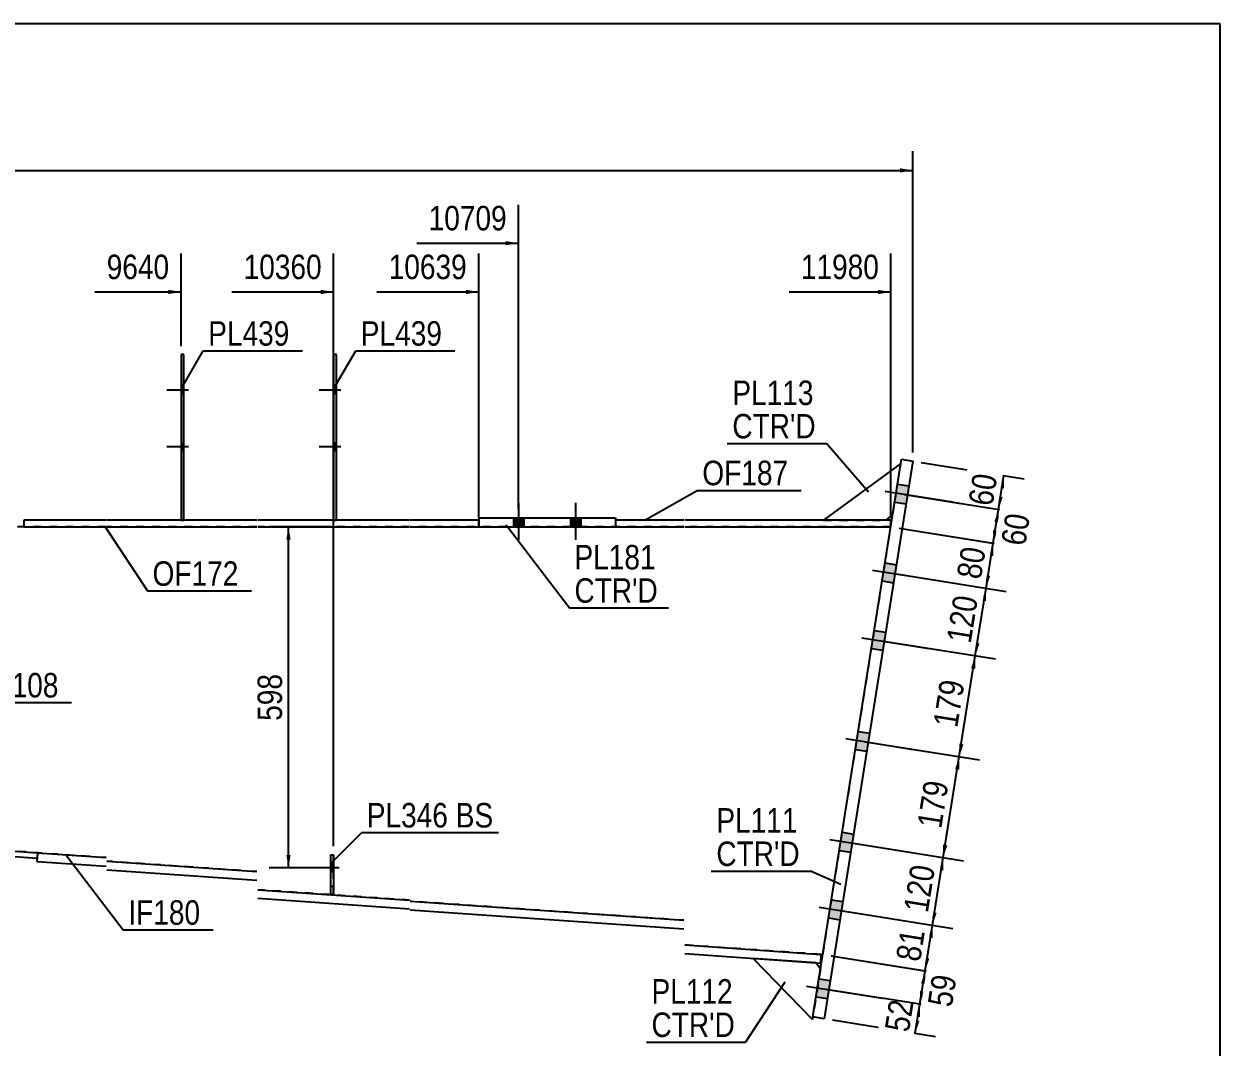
# Model space of a CAD drawing. Header units: millimetres. Extents: x -28 to 374, y -200 to 77.
# Drawn here: x 234.6 to 374.5, y -42.5 to 77.1 of the extents above; entities that cross this region are included whole.
import ezdxf

# ---------------------------------------------------------------- set-up
doc = ezdxf.new("R2010")
doc.units = ezdxf.units.MM
doc.linetypes.add('DXK_LINE_DOT1', pattern=[1.8814, 0.9407, -0.9407])
doc.linetypes.add('DXK_LINE_DOT2', pattern=[3.9198, 1.9599, -1.9599])
doc.styles.add('Arial Narrow', font='ARIALN.TTF', dxfattribs={"height": 0.2})

# ---------------------------------------------------------------- blocks, each defined once
blk = doc.blocks.new('Unknown-623588355-1210')
at = {"color": 5, "linetype": 'Continuous'}
for p, q in [((374.49, 77.12), (-25.51, 77.12)), ((374.49, -199.88), (374.49, 77.12))]:
    blk.add_line(p, q, dxfattribs=at)
blk = doc.blocks.new('Part-623588355-1665 - 1490')
at = {"color": 2, "linetype": 'Continuous'}
for p, q in [((326.89, -38.95), (337.25, 26.23)), ((338.57, 26.02), (328.21, -39.16)), ((337.25, 26.23), (338.57, 26.02)), ((328.21, -39.16), (326.89, -38.95))]:
    blk.add_line(p, q, dxfattribs=at)
blk = doc.blocks.new('Part-623588355-2061 - 1490')
at = {"color": 2, "linetype": 'Continuous'}
for p, q in [((271.18, 38.47), (270.84, 38.47)), ((270.84, 38.47), (270.84, 19.13)), ((271.18, 19.13), (271.18, 38.47))]:
    blk.add_line(p, q, dxfattribs=at)
at = {"color": 7, "linetype": 'DXK_LINE_DOT1'}
blk.add_line((270.84, 19.13), (271.18, 19.13), dxfattribs=at)
blk = doc.blocks.new('Part-623588355-1612 - 1490')
at = {"color": 2, "linetype": 'Continuous'}
for p, q in [((244.24, 19.13), (234.64, 19.13)), ((234.64, 19.13), (234.64, 18.33)), ((234.64, 18.33), (244.24, 18.33)), ((261.88, 19.13), (244.34, 19.13)), ((244.34, 18.33), (261.88, 18.33)), ((279.71, 19.13), (261.98, 19.13)), ((261.98, 18.33), (279.71, 18.33)), ((287.81, 19.13), (279.81, 19.13)), ((279.81, 18.33), (287.81, 18.33))]:
    blk.add_line(p, q, dxfattribs=at)
at = {"color": 7, "linetype": 'DXK_LINE_DOT1'}
blk.add_line((287.81, 18.33), (287.81, 19.13), dxfattribs=at)
blk = doc.blocks.new('Part-623588355-1694 - 1490')
at = {"color": 2, "linetype": 'Continuous'}
for p, q in [((326.84, -39.25), (319.91, -32.11)), ((327.22, -32.62), (319.91, -32.11)), ((327.78, -33.32), (327.22, -32.62)), ((326.89, -38.95), (326.84, -39.25))]:
    blk.add_line(p, q, dxfattribs=at)
at = {"color": 7, "linetype": 'DXK_LINE_DOT1'}
blk.add_line((327.78, -33.32), (326.89, -38.95), dxfattribs=at)
blk = doc.blocks.new('Part-623588355-1960 - 1490')
at = {"color": 2, "linetype": 'Continuous'}
for p, q in [((141.81, -18.33), (133.81, -18.33)), ((133.81, -18.33), (133.81, -19)), ((141.81, -19), (133.81, -19)), ((169.42, -18.33), (141.91, -18.33)), ((169.42, -19), (141.91, -19)), ((187.25, -18.33), (169.52, -18.33)), ((187.25, -19), (169.52, -19)), ((204.88, -18.33), (187.35, -18.33)), ((204.88, -19), (187.35, -19)), ((218.54, -18.33), (204.98, -18.33)), ((218.52, -19), (204.98, -19)), ((226.54, -19.56), (218.52, -19)), ((218.54, -18.33), (226.54, -18.89)), ((226.64, -19.1), (236.24, -19.77)), ((236.2, -20.44), (226.64, -19.77))]:
    blk.add_line(p, q, dxfattribs=at)
at = {"color": 7, "linetype": 'DXK_LINE_DOT1'}
blk.add_line((236.24, -19.77), (236.2, -20.44), dxfattribs=at)
blk = doc.blocks.new('Part-623588355-1916 - 1490')
at = {"color": 2, "linetype": 'Continuous'}
for p, q in [((311.81, 19.13), (303.81, 19.13)), ((303.81, 18.33), (311.81, 18.33)), ((336, 19.13), (311.91, 19.13)), ((311.91, 18.33), (336, 18.33)), ((336, 18.33), (336, 19.13))]:
    blk.add_line(p, q, dxfattribs=at)
at = {"color": 7, "linetype": 'DXK_LINE_DOT1'}
blk.add_line((303.81, 19.13), (303.81, 18.33), dxfattribs=at)
blk = doc.blocks.new('Part-623588355-1723 - 1490')
at = {"color": 2, "linetype": 'Continuous'}
for p, q in [((337.17, 25.72), (328.13, 19.13)), ((335.46, 19.13), (336.23, 19.79))]:
    blk.add_line(p, q, dxfattribs=at)
at = {"color": 7, "linetype": 'DXK_LINE_DOT1'}
for p, q in [((336.23, 19.79), (337.17, 25.72)), ((328.13, 19.13), (335.46, 19.13))]:
    blk.add_line(p, q, dxfattribs=at)
blk = doc.blocks.new('Part-623588355-1808 - 1490')
at = {"color": 2, "linetype": 'Continuous'}
for p, q in [((287.81, 19.4), (287.81, 18.33)), ((287.81, 19.4), (303.81, 19.4)), ((287.81, 18.33), (303.81, 18.33)), ((303.81, 19.4), (303.81, 18.33))]:
    blk.add_line(p, q, dxfattribs=at)
blk = doc.blocks.new('Part-623588355-1830 - 1490')
at = {"color": 2, "linetype": 'Continuous'}
for p, q in [((218.54, 18.33), (218.54, -18.33)), ((327.83, -31.65), (328.05, -31.67))]:
    blk.add_line(p, q, dxfattribs=at)
at = {"color": 7, "linetype": 'DXK_LINE_DOT1'}
for p, q in [((226.54, 18.33), (218.54, 18.33)), ((244.24, 18.33), (226.64, 18.33)), ((261.88, 18.33), (244.34, 18.33)), ((279.71, 18.33), (261.98, 18.33)), ((311.81, 18.33), (279.81, 18.33)), ((336, 18.33), (311.91, 18.33)), ((328.05, -31.67), (336, 18.33)), ((226.54, -18.89), (218.54, -18.33)), ((244.24, -20.33), (226.64, -19.1)), ((261.88, -21.97), (244.34, -20.75)), ((279.71, -25.31), (261.98, -24.08)), ((311.81, -27.66), (279.81, -25.43)), ((327.83, -31.65), (311.91, -30.54))]:
    blk.add_line(p, q, dxfattribs=at)
blk = doc.blocks.new('Part-623588355-1911 - 1490')
at = {"color": 2, "linetype": 'Continuous'}
for p, q in [((253.34, 38.47), (253.01, 38.47)), ((253.01, 38.47), (253.01, 19.13)), ((253.34, 19.13), (253.34, 38.47))]:
    blk.add_line(p, q, dxfattribs=at)
at = {"color": 7, "linetype": 'DXK_LINE_DOT1'}
blk.add_line((253.01, 19.13), (253.34, 19.13), dxfattribs=at)
blk = doc.blocks.new('Part-623588355-1938 - 1490')
at = {"color": 2, "linetype": 'Continuous'}
for p, q in [((236.24, -19.77), (236.17, -20.77)), ((236.17, -20.77), (244.24, -21.33)), ((236.24, -19.77), (244.24, -20.33)), ((244.34, -20.75), (261.88, -21.97)), ((244.34, -21.75), (261.88, -22.97)), ((261.98, -24.08), (279.71, -25.31)), ((261.98, -25.08), (279.71, -26.31)), ((279.81, -25.43), (311.81, -27.66)), ((279.81, -26.44), (311.81, -28.67)), ((311.91, -30.54), (327.83, -31.65)), ((311.91, -31.54), (327.76, -32.65)), ((327.83, -31.65), (327.76, -32.65))]:
    blk.add_line(p, q, dxfattribs=at)
blk = doc.blocks.new('Part-623588355-2066 - 1490')
at = {"color": 7, "linetype": 'DXK_LINE_DOT1'}
for p, q in [((270.51, -24.66), (270.51, -20)), ((270.51, -20), (270.84, -20)), ((270.84, -24.66), (270.84, -20)), ((270.51, -23.66), (270.84, -23.66)), ((270.84, -24.66), (270.51, -24.66))]:
    blk.add_line(p, q, dxfattribs=at)
blk = doc.blocks.new('Part-623588355-2071 - 1490')
at = {"color": 2, "linetype": 'Continuous'}
for p, q in [((270.51, -24.66), (270.51, -20)), ((270.51, -20), (270.84, -20)), ((270.84, -20), (270.84, -24.66)), ((270.84, -24.66), (270.51, -24.66))]:
    blk.add_line(p, q, dxfattribs=at)
blk = doc.blocks.new('Bolt-623588355-2077 - 1490')
at = {"linetype": 'Continuous'}
for points in [[(336.79, 23.34), (336.46, 21.23), (337.78, 21.02), (338.11, 23.13)], [(336.79, 23.34), (336.46, 21.23), (337.78, 21.02), (338.11, 23.13)], [(335.33, 14.12), (334.99, 12.01), (336.31, 11.8), (336.65, 13.91)], [(335.33, 14.12), (334.99, 12.01), (336.31, 11.8), (336.65, 13.91)], [(334.07, 6.22), (333.74, 4.11), (335.05, 3.9), (335.39, 6.01)], [(334.07, 6.22), (333.74, 4.11), (335.05, 3.9), (335.39, 6.01)], [(332.2, -5.58), (331.86, -7.68), (333.18, -7.89), (333.51, -5.79)], [(332.2, -5.58), (331.86, -7.68), (333.18, -7.89), (333.51, -5.79)], [(330.32, -17.37), (329.99, -19.48), (331.3, -19.69), (331.64, -17.58)], [(330.32, -17.37), (329.99, -19.48), (331.3, -19.69), (331.64, -17.58)], [(329.06, -25.27), (328.73, -27.38), (330.05, -27.59), (330.38, -25.48)], [(329.06, -25.27), (328.73, -27.38), (330.05, -27.59), (330.38, -25.48)], [(327.6, -34.49), (327.26, -36.6), (328.58, -36.81), (328.92, -34.7)], [(327.6, -34.49), (327.26, -36.6), (328.58, -36.81), (328.92, -34.7)]]:
    blk.add_hatch(color=3, dxfattribs=at).paths.add_polyline_path(points)
at = {"color": 3, "linetype": 'Continuous'}
for p, q in [((335.33, 22.49), (343.21, 21.24)), ((335.33, 22.49), (343.21, 21.24)), ((336.79, 23.34), (338.11, 23.13)), ((336.79, 23.34), (338.11, 23.13)), ((336.46, 21.23), (337.78, 21.02)), ((336.46, 21.23), (337.78, 21.02)), ((335.33, 14.12), (336.65, 13.91)), ((335.33, 14.12), (336.65, 13.91)), ((333.86, 13.27), (341.75, 12.02)), ((333.86, 13.27), (341.75, 12.02)), ((334.99, 12.01), (336.31, 11.8)), ((334.99, 12.01), (336.31, 11.8)), ((334.07, 6.22), (335.39, 6.01)), ((334.07, 6.22), (335.39, 6.01)), ((332.6, 5.37), (340.49, 4.12)), ((332.6, 5.37), (340.49, 4.12)), ((333.74, 4.11), (335.05, 3.9)), ((333.74, 4.11), (335.05, 3.9)), ((332.2, -5.58), (333.51, -5.79)), ((332.2, -5.58), (333.51, -5.79)), ((330.73, -6.42), (338.61, -7.68)), ((330.73, -6.42), (338.61, -7.68)), ((331.86, -7.68), (333.18, -7.89)), ((331.86, -7.68), (333.18, -7.89)), ((330.32, -17.37), (331.64, -17.58)), ((330.32, -17.37), (331.64, -17.58)), ((328.85, -18.22), (336.74, -19.47)), ((328.85, -18.22), (336.74, -19.47)), ((329.99, -19.48), (331.3, -19.69)), ((329.99, -19.48), (331.3, -19.69)), ((327.6, -26.12), (335.48, -27.37)), ((327.6, -26.12), (335.48, -27.37)), ((329.06, -25.27), (330.38, -25.48)), ((329.06, -25.27), (330.38, -25.48)), ((328.73, -27.38), (330.05, -27.59)), ((328.73, -27.38), (330.05, -27.59)), ((327.6, -34.49), (328.92, -34.7)), ((327.6, -34.49), (328.92, -34.7)), ((326.13, -35.34), (334.02, -36.59)), ((326.13, -35.34), (334.02, -36.59)), ((327.26, -36.6), (328.58, -36.81)), ((327.26, -36.6), (328.58, -36.81))]:
    blk.add_line(p, q, dxfattribs=at)
blk = doc.blocks.new('Bolt-623588355-2148 - 1490')
at = {"linetype": 'Continuous'}
blk.add_hatch(color=3, dxfattribs=at).paths.add_polyline_path([(270.84, -22), (270.84, -21.06), (270.51, -21.06), (270.51, -22)])
at = {"color": 3, "linetype": 'Continuous'}
for p, q in [((271.48, -21.53), (269.28, -21.53)), ((270.84, -21.06), (270.51, -21.06)), ((270.84, -22), (270.51, -22))]:
    blk.add_line(p, q, dxfattribs=at)
blk = doc.blocks.new('Bolt-623588355-2149 - 1490')
at = {"color": 3, "linetype": 'DXK_LINE_DOT2'}
for p, q in [((271.48, -21.53), (269.28, -21.53)), ((270.84, -21.06), (270.51, -21.06)), ((270.84, -22), (270.51, -22))]:
    blk.add_line(p, q, dxfattribs=at)
blk = doc.blocks.new('Bolt-623588355-2150 - 1490')
at = {"linetype": 'Continuous'}
for points in [[(271.18, 33.87), (271.18, 34.8), (270.84, 34.8), (270.84, 33.87)], [(271.18, 33.87), (271.18, 34.8), (270.84, 34.8), (270.84, 33.87)], [(271.18, 27.2), (271.18, 28.13), (270.84, 28.13), (270.84, 27.2)], [(271.18, 27.2), (271.18, 28.13), (270.84, 28.13), (270.84, 27.2)]]:
    blk.add_hatch(color=3, dxfattribs=at).paths.add_polyline_path(points)
at = {"color": 3, "linetype": 'Continuous'}
for p, q in [((271.71, 34.33), (269.18, 34.33)), ((271.71, 34.33), (269.18, 34.33)), ((271.18, 34.8), (270.84, 34.8)), ((271.18, 34.8), (270.84, 34.8)), ((271.18, 33.87), (270.84, 33.87)), ((271.18, 33.87), (270.84, 33.87)), ((271.18, 28.13), (270.84, 28.13)), ((271.18, 28.13), (270.84, 28.13)), ((271.71, 27.67), (269.18, 27.67)), ((271.71, 27.67), (269.18, 27.67)), ((271.18, 27.2), (270.84, 27.2)), ((271.18, 27.2), (270.84, 27.2))]:
    blk.add_line(p, q, dxfattribs=at)
blk = doc.blocks.new('Bolt-623588355-2160 - 1490')
at = {"linetype": 'Continuous'}
for points in [[(291.88, 18.33), (293.08, 18.33), (293.08, 19.4), (291.88, 19.4)], [(291.88, 18.33), (293.08, 18.33), (293.08, 19.4), (291.88, 19.4)], [(298.54, 18.33), (299.74, 18.33), (299.74, 19.4), (298.54, 19.4)], [(298.54, 18.33), (299.74, 18.33), (299.74, 19.4), (298.54, 19.4)]]:
    blk.add_hatch(color=3, dxfattribs=at).paths.add_polyline_path(points)
at = {"color": 3, "linetype": 'Continuous'}
for p, q in [((292.48, 21.13), (292.48, 16.8)), ((292.48, 21.13), (292.48, 16.8)), ((299.14, 21.13), (299.14, 16.8)), ((299.14, 21.13), (299.14, 16.8)), ((291.88, 19.4), (291.88, 18.33)), ((291.88, 19.4), (291.88, 18.33)), ((293.08, 19.4), (293.08, 18.33)), ((293.08, 19.4), (293.08, 18.33)), ((298.54, 19.4), (298.54, 18.33)), ((298.54, 19.4), (298.54, 18.33)), ((299.74, 19.4), (299.74, 18.33)), ((299.74, 19.4), (299.74, 18.33))]:
    blk.add_line(p, q, dxfattribs=at)
blk = doc.blocks.new('Bolt-623588355-2161 - 1490')
at = {"linetype": 'Continuous'}
for points in [[(253.34, 33.87), (253.34, 34.8), (253.01, 34.8), (253.01, 33.87)], [(253.34, 33.87), (253.34, 34.8), (253.01, 34.8), (253.01, 33.87)], [(253.34, 27.2), (253.34, 28.13), (253.01, 28.13), (253.01, 27.2)], [(253.34, 27.2), (253.34, 28.13), (253.01, 28.13), (253.01, 27.2)]]:
    blk.add_hatch(color=3, dxfattribs=at).paths.add_polyline_path(points)
at = {"color": 3, "linetype": 'Continuous'}
for p, q in [((253.88, 34.33), (251.34, 34.33)), ((253.88, 34.33), (251.34, 34.33)), ((253.34, 34.8), (253.01, 34.8)), ((253.34, 34.8), (253.01, 34.8)), ((253.34, 33.87), (253.01, 33.87)), ((253.34, 33.87), (253.01, 33.87)), ((253.34, 28.13), (253.01, 28.13)), ((253.34, 28.13), (253.01, 28.13)), ((253.88, 27.67), (251.34, 27.67)), ((253.88, 27.67), (251.34, 27.67)), ((253.34, 27.2), (253.01, 27.2)), ((253.34, 27.2), (253.01, 27.2))]:
    blk.add_line(p, q, dxfattribs=at)
blk = doc.blocks.new('StraightDimension-623588355-6143 - 1490')
at = {"linetype": 'Continuous'}
for points in [[(338.92, -38.89), (339.4, -37.45), (339.41, -38.97)], [(339.34, -39.41), (338.86, -40.85), (338.85, -39.33)]]:
    blk.add_hatch(color=7, dxfattribs=at).paths.add_polyline_path(points)
at = {"color": 7, "linetype": 'Continuous'}
for p, q in [((328.42, -35.7), (341.77, -37.82)), ((338.86, -40.85), (339.4, -37.45)), ((329.19, -39.31), (341.23, -41.23))]:
    blk.add_line(p, q, dxfattribs=at)
at = {"color": 0}
blk.add_wipeout([(339.36, -36.73), (335.21, -36.07), (334.45, -40.86), (338.6, -41.52)], dxfattribs=at)
at = {"color": 3, "style": 'Arial Narrow'}
blk.add_text('52', height=2.863, rotation=80.9647, dxfattribs=at).set_placement((338.1, -40.84))
blk = doc.blocks.new('StraightDimension-623588355-6136 - 1490')
at = {"linetype": 'Continuous'}
for points in [[(347.48, 14.99), (347.97, 16.43), (347.98, 14.91)], [(347.61, 12.6), (347.13, 11.16), (347.12, 12.68)]]:
    blk.add_hatch(color=7, dxfattribs=at).paths.add_polyline_path(points)
at = {"color": 7, "linetype": 'Continuous'}
for p, q in [((336.99, 18.18), (350.34, 16.05)), ((347.13, 11.16), (347.97, 16.43)), ((336.15, 12.9), (349.5, 10.78))]:
    blk.add_line(p, q, dxfattribs=at)
at = {"color": 0}
blk.add_wipeout([(347.78, 16.22), (343.63, 16.87), (342.87, 12.08), (347.02, 11.42)], dxfattribs=at)
at = {"color": 3, "style": 'Arial Narrow'}
blk.add_text('80', height=2.863, rotation=80.9647, dxfattribs=at).set_placement((346.52, 12.11))
blk = doc.blocks.new('StraightDimension-623588355-6138 - 1490')
at = {"linetype": 'Continuous'}
for points in [[(345.39, 1.82), (345.87, 3.26), (345.88, 1.74)], [(344.48, -7.09), (344, -8.53), (343.99, -7.01)]]:
    blk.add_hatch(color=7, dxfattribs=at).paths.add_polyline_path(points)
at = {"color": 7, "linetype": 'Continuous'}
for p, q in [((334.89, 5.01), (348.24, 2.89)), ((344, -8.53), (345.87, 3.26)), ((333.02, -6.79), (346.37, -8.91))]:
    blk.add_line(p, q, dxfattribs=at)
at = {"color": 0}
blk.add_wipeout([(345.31, 0.69), (341.16, 1.35), (340.11, -5.25), (344.26, -5.91)], dxfattribs=at)
at = {"color": 3, "style": 'Arial Narrow'}
blk.add_text('179', height=2.863, rotation=80.9647, dxfattribs=at).set_placement((343.76, -5.23))
blk = doc.blocks.new('StraightDimension-623588355-2477 - 1490')
at = {"linetype": 'Continuous'}
for points in [[(265.32, 16.83), (265.57, 18.33), (265.82, 16.83)], [(265.82, -20.03), (265.57, -21.53), (265.32, -20.03)]]:
    blk.add_hatch(color=7, dxfattribs=at).paths.add_polyline_path(points)
at = {"color": 7, "linetype": 'Continuous'}
for p, q in [((270.58, 18.33), (263.32, 18.33)), ((265.57, -21.53), (265.57, 18.33)), ((270.56, -21.53), (263.32, -21.53))]:
    blk.add_line(p, q, dxfattribs=at)
at = {"color": 0}
blk.add_wipeout([(265.42, 1.74), (261.22, 1.74), (261.22, -4.94), (265.42, -4.94)], dxfattribs=at)
at = {"color": 3, "style": 'Arial Narrow'}
blk.add_text('598', height=2.863, rotation=90.0002, dxfattribs=at).set_placement((264.82, -4.34))
blk = doc.blocks.new('StraightDimension-623588355-2662 - 1490')
at = {"linetype": 'Continuous'}
blk.add_hatch(color=7, dxfattribs=at).paths.add_polyline_path([(337.07, 60.25), (338.57, 60), (337.07, 59.75)])
at = {"color": 7, "linetype": 'Continuous'}
for p, q in [((338.57, 27.02), (338.57, 62.25)), ((-1.33, 60), (338.57, 60))]:
    blk.add_line(p, q, dxfattribs=at)
blk = doc.blocks.new('StraightDimension-623588355-6134 - 1490')
at = {"linetype": 'Continuous'}
for points in [[(348.74, 22.89), (349.22, 24.33), (349.23, 22.81)], [(349.08, 21.82), (348.6, 20.38), (348.58, 21.9)]]:
    blk.add_hatch(color=7, dxfattribs=at).paths.add_polyline_path(points)
at = {"color": 7, "linetype": 'Continuous'}
for p, q in [((339.56, 25.87), (351.59, 23.95)), ((348.6, 20.38), (349.22, 24.33)), ((337.61, 22.13), (350.97, 20))]:
    blk.add_line(p, q, dxfattribs=at)
at = {"color": 0}
blk.add_wipeout([(349.14, 24.78), (344.99, 25.44), (344.23, 20.64), (348.38, 19.98)], dxfattribs=at)
at = {"color": 3, "style": 'Arial Narrow'}
blk.add_text('60', height=2.863, rotation=80.9647, dxfattribs=at).set_placement((347.88, 20.67))
blk = doc.blocks.new('StraightDimension-623588355-6135 - 1490')
at = {"linetype": 'Continuous'}
for points in [[(348.11, 18.94), (348.6, 20.38), (348.61, 18.86)], [(348.45, 17.87), (347.97, 16.43), (347.96, 17.95)]]:
    blk.add_hatch(color=7, dxfattribs=at).paths.add_polyline_path(points)
at = {"color": 7, "linetype": 'Continuous'}
for p, q in [((337.61, 22.13), (350.82, 20.03)), ((347.97, 16.43), (348.6, 20.38)), ((336.99, 18.18), (350.19, 16.08))]:
    blk.add_line(p, q, dxfattribs=at)
at = {"color": 0}
blk.add_wipeout([(352.96, 20.12), (348.81, 20.78), (348.05, 15.98), (352.2, 15.32)], dxfattribs=at)
at = {"color": 3, "style": 'Arial Narrow'}
blk.add_text('60', height=2.863, rotation=80.9647, dxfattribs=at).set_placement((351.7, 16.01))
blk = doc.blocks.new('StraightDimension-623588355-6137 - 1490')
at = {"linetype": 'Continuous'}
for points in [[(346.65, 9.71), (347.13, 11.16), (347.14, 9.64)], [(346.36, 4.7), (345.87, 3.26), (345.86, 4.78)]]:
    blk.add_hatch(color=7, dxfattribs=at).paths.add_polyline_path(points)
at = {"color": 7, "linetype": 'Continuous'}
for p, q in [((336.15, 12.9), (349.5, 10.78)), ((345.87, 3.26), (347.13, 11.16)), ((334.89, 5.01), (348.24, 2.89))]:
    blk.add_line(p, q, dxfattribs=at)
at = {"color": 0}
blk.add_wipeout([(346.88, 10.53), (342.73, 11.19), (341.68, 4.59), (345.83, 3.93)], dxfattribs=at)
at = {"color": 3, "style": 'Arial Narrow'}
blk.add_text('120', height=2.863, rotation=80.9647, dxfattribs=at).set_placement((345.33, 4.62))
blk = doc.blocks.new('StraightDimension-623588355-6139 - 1490')
at = {"linetype": 'Continuous'}
for points in [[(343.52, -9.98), (344, -8.53), (344.01, -10.05)], [(342.6, -18.89), (342.12, -20.33), (342.11, -18.81)]]:
    blk.add_hatch(color=7, dxfattribs=at).paths.add_polyline_path(points)
at = {"color": 7, "linetype": 'Continuous'}
for p, q in [((333.02, -6.79), (346.37, -8.91)), ((342.12, -20.33), (344, -8.53)), ((331.14, -18.58), (344.49, -20.71))]:
    blk.add_line(p, q, dxfattribs=at)
at = {"color": 0}
blk.add_wipeout([(343.44, -11.11), (339.29, -10.45), (338.24, -17.05), (342.39, -17.71)], dxfattribs=at)
at = {"color": 3, "style": 'Arial Narrow'}
blk.add_text('179', height=2.863, rotation=80.9647, dxfattribs=at).set_placement((341.89, -17.02))
blk = doc.blocks.new('StraightDimension-623588355-6140 - 1490')
at = {"linetype": 'Continuous'}
for points in [[(341.64, -21.77), (342.12, -20.33), (342.13, -21.85)], [(341.35, -26.79), (340.87, -28.23), (340.85, -26.71)]]:
    blk.add_hatch(color=7, dxfattribs=at).paths.add_polyline_path(points)
at = {"color": 7, "linetype": 'Continuous'}
for p, q in [((331.14, -18.58), (344.49, -20.71)), ((340.87, -28.23), (342.12, -20.33)), ((329.88, -26.48), (343.24, -28.6))]:
    blk.add_line(p, q, dxfattribs=at)
at = {"color": 0}
blk.add_wipeout([(341.87, -20.95), (337.72, -20.29), (336.67, -26.9), (340.82, -27.56)], dxfattribs=at)
at = {"color": 3, "style": 'Arial Narrow'}
blk.add_text('120', height=2.863, rotation=80.9647, dxfattribs=at).set_placement((340.32, -26.87))
blk = doc.blocks.new('StraightDimension-623588355-6141 - 1490')
at = {"linetype": 'Continuous'}
for points in [[(340.38, -29.67), (340.87, -28.23), (340.88, -29.75)], [(340.5, -32.13), (340.02, -33.57), (340, -32.05)]]:
    blk.add_hatch(color=7, dxfattribs=at).paths.add_polyline_path(points)
at = {"color": 7, "linetype": 'Continuous'}
for p, q in [((329.88, -26.48), (343.24, -28.6)), ((340.02, -33.57), (340.87, -28.23)), ((329.04, -31.82), (342.39, -33.95))]:
    blk.add_line(p, q, dxfattribs=at)
at = {"color": 0}
blk.add_wipeout([(340.67, -28.48), (336.53, -27.82), (335.76, -32.61), (339.91, -33.27)], dxfattribs=at)
at = {"color": 3, "style": 'Arial Narrow'}
blk.add_text('81', height=2.863, rotation=80.9647, dxfattribs=at).set_placement((339.41, -32.59))
blk = doc.blocks.new('StraightDimension-623588355-6142 - 1490')
at = {"linetype": 'Continuous'}
for points in [[(339.53, -35.01), (340.02, -33.57), (340.03, -35.09)], [(339.88, -36), (339.4, -37.45), (339.39, -35.93)]]:
    blk.add_hatch(color=7, dxfattribs=at).paths.add_polyline_path(points)
at = {"color": 7, "linetype": 'Continuous'}
for p, q in [((329.04, -31.82), (342.24, -33.92)), ((339.4, -37.45), (340.02, -33.57)), ((328.42, -35.7), (341.62, -37.8))]:
    blk.add_line(p, q, dxfattribs=at)
at = {"color": 0}
blk.add_wipeout([(344.39, -33.79), (340.24, -33.13), (339.47, -37.93), (343.62, -38.59)], dxfattribs=at)
at = {"color": 3, "style": 'Arial Narrow'}
blk.add_text('59', height=2.863, rotation=80.9647, dxfattribs=at).set_placement((343.12, -37.9))
blk = doc.blocks.new('StraightDimension-623588355-9580 - 1490')
at = {"linetype": 'Continuous'}
blk.add_hatch(color=7, dxfattribs=at).paths.add_polyline_path([(334.5, 46.04), (336, 45.79), (334.5, 45.54)])
at = {"color": 7, "linetype": 'Continuous'}
for p, q in [((336, 19.33), (336, 50.29)), ((324.11, 45.79), (336, 45.79))]:
    blk.add_line(p, q, dxfattribs=at)
at = {"color": 0}
blk.add_wipeout([(335.22, 46.69), (335.22, 50.89), (324.88, 50.89), (324.88, 46.69)], dxfattribs=at)
at = {"color": 3, "style": 'Arial Narrow'}
blk.add_text('11980', height=2.863, dxfattribs=at).set_placement((325.48, 47.29))
blk = doc.blocks.new('StraightDimension-623588355-9581 - 1490')
at = {"linetype": 'Continuous'}
blk.add_hatch(color=7, dxfattribs=at).paths.add_polyline_path([(290.98, 51.74), (292.48, 51.49), (290.98, 51.24)])
at = {"color": 7, "linetype": 'Continuous'}
for p, q in [((292.48, 20.4), (292.48, 55.99)), ((280.58, 51.49), (292.48, 51.49))]:
    blk.add_line(p, q, dxfattribs=at)
at = {"color": 0}
blk.add_wipeout([(291.7, 52.39), (291.7, 56.59), (281.36, 56.59), (281.36, 52.39)], dxfattribs=at)
at = {"color": 3, "style": 'Arial Narrow'}
blk.add_text('10709', height=2.863, dxfattribs=at).set_placement((281.96, 52.99))
blk = doc.blocks.new('StraightDimension-623588355-9582 - 1490')
at = {"linetype": 'Continuous'}
blk.add_hatch(color=7, dxfattribs=at).paths.add_polyline_path([(286.31, 46.04), (287.81, 45.79), (286.31, 45.54)])
at = {"color": 7, "linetype": 'Continuous'}
for p, q in [((287.81, 19.33), (287.81, 50.29)), ((275.92, 45.79), (287.81, 45.79))]:
    blk.add_line(p, q, dxfattribs=at)
at = {"color": 0}
blk.add_wipeout([(287.03, 46.69), (287.03, 50.89), (276.69, 50.89), (276.69, 46.69)], dxfattribs=at)
at = {"color": 3, "style": 'Arial Narrow'}
blk.add_text('10639', height=2.863, dxfattribs=at).set_placement((277.29, 47.29))
blk = doc.blocks.new('StraightDimension-623588355-9583 - 1490')
at = {"linetype": 'Continuous'}
blk.add_hatch(color=7, dxfattribs=at).paths.add_polyline_path([(269.34, 46.04), (270.84, 45.79), (269.34, 45.54)])
at = {"color": 7, "linetype": 'Continuous'}
for p, q in [((270.84, -19), (270.84, 50.29)), ((258.95, 45.79), (270.84, 45.79))]:
    blk.add_line(p, q, dxfattribs=at)
at = {"color": 0}
blk.add_wipeout([(270.07, 46.69), (270.07, 50.89), (259.73, 50.89), (259.73, 46.69)], dxfattribs=at)
at = {"color": 3, "style": 'Arial Narrow'}
blk.add_text('10360', height=2.863, dxfattribs=at).set_placement((260.33, 47.29))
blk = doc.blocks.new('StraightDimension-623588355-9584 - 1490')
at = {"linetype": 'Continuous'}
blk.add_hatch(color=7, dxfattribs=at).paths.add_polyline_path([(251.51, 46.04), (253.01, 45.79), (251.51, 45.54)])
at = {"color": 7, "linetype": 'Continuous'}
for p, q in [((253.01, 39.47), (253.01, 50.29)), ((242.95, 45.79), (253.01, 45.79))]:
    blk.add_line(p, q, dxfattribs=at)
at = {"color": 0}
blk.add_wipeout([(252.23, 46.69), (252.23, 50.89), (243.72, 50.89), (243.72, 46.69)], dxfattribs=at)
at = {"color": 3, "style": 'Arial Narrow'}
blk.add_text('9640', height=2.863, dxfattribs=at).set_placement((244.32, 47.29))
blk = doc.blocks.new('Mark-623588355-1608 - 1490')
at = {"color": 0}
blk.add_wipeout([(259.73, 11.44), (259.73, 14.44), (249.68, 14.44), (249.68, 11.44)], dxfattribs=at)
blk.add_wipeout([(259.73, 11.44), (259.73, 14.44), (249.68, 14.44), (249.68, 11.44)], dxfattribs=at)
at = {"color": 7, "linetype": 'Continuous'}
for p, q in [((244.15, 18.33), (249.08, 10.84)), ((249.08, 10.84), (261.23, 10.84))]:
    blk.add_line(p, q, dxfattribs=at)
at = {"color": 3, "style": 'Arial Narrow'}
blk.add_text('OF172', height=2.863, dxfattribs=at).set_placement((249.68, 11.44))
blk = doc.blocks.new('Mark-623588355-1661 - 1490')
at = {"color": 7, "linetype": 'Continuous'}
blk.add_line((330.14, -23.49), (326.6, -21.91), dxfattribs=at)
at = {"color": 0}
for points in [[(325.1, -17.41), (325.1, -14.41), (315.6, -14.41), (315.6, -17.41)], [(325.35, -21.31), (325.35, -18.31), (315.6, -18.31), (315.6, -21.31)]]:
    blk.add_wipeout(points, dxfattribs=at)
for points in [[(325.1, -17.41), (325.1, -14.41), (315.6, -14.41), (315.6, -17.41)], [(325.35, -21.31), (325.35, -18.31), (315.6, -18.31), (315.6, -21.31)]]:
    blk.add_wipeout(points, dxfattribs=at)
at = {"color": 7, "linetype": 'Continuous'}
blk.add_line((315, -21.91), (326.6, -21.91), dxfattribs=at)
at = {"color": 3, "style": 'Arial Narrow'}
blk.add_text('PL111', height=2.863, dxfattribs=at).set_placement((315.6, -17.41))
at = {"color": 1, "style": 'Arial Narrow'}
blk.add_text("CTR'D", height=2.863, dxfattribs=at).set_placement((315.6, -21.31))
blk = doc.blocks.new('Mark-623588355-1690 - 1490')
at = {"color": 7, "linetype": 'Continuous'}
blk.add_line((323.59, -34.9), (319.02, -41.9), dxfattribs=at)
at = {"color": 0}
for points in [[(317.52, -37.4), (317.52, -34.4), (308.02, -34.4), (308.02, -37.4)], [(317.78, -41.3), (317.78, -38.3), (308.02, -38.3), (308.02, -41.3)]]:
    blk.add_wipeout(points, dxfattribs=at)
for points in [[(317.52, -37.4), (317.52, -34.4), (308.02, -34.4), (308.02, -37.4)], [(317.78, -41.3), (317.78, -38.3), (308.02, -38.3), (308.02, -41.3)]]:
    blk.add_wipeout(points, dxfattribs=at)
at = {"color": 7, "linetype": 'Continuous'}
blk.add_line((307.42, -41.9), (319.02, -41.9), dxfattribs=at)
at = {"color": 3, "style": 'Arial Narrow'}
blk.add_text('PL112', height=2.863, dxfattribs=at).set_placement((308.02, -37.4))
at = {"color": 1, "style": 'Arial Narrow'}
blk.add_text("CTR'D", height=2.863, dxfattribs=at).set_placement((308.02, -41.3))
blk = doc.blocks.new('Mark-623588355-1719 - 1490')
at = {"color": 7, "linetype": 'Continuous'}
blk.add_line((333.37, 22.4), (328.47, 28.07), dxfattribs=at)
at = {"color": 0}
for points in [[(326.97, 32.57), (326.97, 35.57), (317.47, 35.57), (317.47, 32.57)], [(327.22, 28.67), (327.22, 31.67), (317.47, 31.67), (317.47, 28.67)]]:
    blk.add_wipeout(points, dxfattribs=at)
for points in [[(326.97, 32.57), (326.97, 35.57), (317.47, 35.57), (317.47, 32.57)], [(327.22, 28.67), (327.22, 31.67), (317.47, 31.67), (317.47, 28.67)]]:
    blk.add_wipeout(points, dxfattribs=at)
at = {"color": 7, "linetype": 'Continuous'}
blk.add_line((316.87, 28.07), (328.47, 28.07), dxfattribs=at)
at = {"color": 3, "style": 'Arial Narrow'}
blk.add_text('PL113', height=2.863, dxfattribs=at).set_placement((317.47, 32.57))
at = {"color": 1, "style": 'Arial Narrow'}
blk.add_text("CTR'D", height=2.863, dxfattribs=at).set_placement((317.47, 28.67))
blk = doc.blocks.new('Mark-623588355-1804 - 1490')
at = {"color": 0}
for points in [[(308.51, 13.36), (308.51, 16.36), (299.01, 16.36), (299.01, 13.36)], [(308.76, 9.46), (308.76, 12.46), (299.01, 12.46), (299.01, 9.46)]]:
    blk.add_wipeout(points, dxfattribs=at)
for points in [[(308.51, 13.36), (308.51, 16.36), (299.01, 16.36), (299.01, 13.36)], [(308.76, 9.46), (308.76, 12.46), (299.01, 12.46), (299.01, 9.46)]]:
    blk.add_wipeout(points, dxfattribs=at)
at = {"color": 7, "linetype": 'Continuous'}
for p, q in [((291.04, 18.55), (298.41, 8.86)), ((298.41, 8.86), (310.01, 8.86))]:
    blk.add_line(p, q, dxfattribs=at)
at = {"color": 3, "style": 'Arial Narrow'}
blk.add_text('PL181', height=2.863, dxfattribs=at).set_placement((299.01, 13.36))
at = {"color": 1, "style": 'Arial Narrow'}
blk.add_text("CTR'D", height=2.863, dxfattribs=at).set_placement((299.01, 9.46))
blk = doc.blocks.new('Mark-623588355-1826 - 1490')
at = {"color": 0}
blk.add_wipeout([(238.7, -1.61), (238.7, 1.39), (230.11, 1.39), (230.11, -1.61)], dxfattribs=at)
blk.add_wipeout([(238.7, -1.61), (238.7, 1.39), (230.11, 1.39), (230.11, -1.61)], dxfattribs=at)
at = {"color": 7, "linetype": 'Continuous'}
for p, q in [((223.31, 5.52), (229.51, -2.21)), ((229.51, -2.21), (240.2, -2.21))]:
    blk.add_line(p, q, dxfattribs=at)
at = {"color": 3, "style": 'Arial Narrow'}
blk.add_text('W108', height=2.863, dxfattribs=at).set_placement((230.11, -1.61))
blk = doc.blocks.new('Mark-623588355-1907 - 1490')
at = {"color": 0}
blk.add_wipeout([(265.7, 39.51), (265.7, 42.51), (256.19, 42.51), (256.19, 39.51)], dxfattribs=at)
blk.add_wipeout([(265.7, 39.51), (265.7, 42.51), (256.19, 42.51), (256.19, 39.51)], dxfattribs=at)
at = {"color": 7, "linetype": 'Continuous'}
for p, q in [((253.09, 34.58), (255.59, 38.91)), ((255.59, 38.91), (267.2, 38.91))]:
    blk.add_line(p, q, dxfattribs=at)
at = {"color": 3, "style": 'Arial Narrow'}
blk.add_text('PL439', height=2.863, dxfattribs=at).set_placement((256.19, 39.51))
blk = doc.blocks.new('Mark-623588355-1912 - 1490')
at = {"color": 0}
blk.add_wipeout([(324.01, 23.2), (324.01, 26.2), (313.96, 26.2), (313.96, 23.2)], dxfattribs=at)
blk.add_wipeout([(324.01, 23.2), (324.01, 26.2), (313.96, 26.2), (313.96, 23.2)], dxfattribs=at)
at = {"color": 7, "linetype": 'Continuous'}
for p, q in [((307.16, 19.07), (313.36, 22.6)), ((313.36, 22.6), (325.51, 22.6))]:
    blk.add_line(p, q, dxfattribs=at)
at = {"color": 3, "style": 'Arial Narrow'}
blk.add_text('OF187', height=2.863, dxfattribs=at).set_placement((313.96, 23.2))
blk = doc.blocks.new('Mark-623588355-1934 - 1490')
at = {"color": 0}
blk.add_wipeout([(255.25, -28.18), (255.25, -25.18), (246.85, -25.18), (246.85, -28.18)], dxfattribs=at)
blk.add_wipeout([(255.25, -28.18), (255.25, -25.18), (246.85, -25.18), (246.85, -28.18)], dxfattribs=at)
at = {"color": 7, "linetype": 'Continuous'}
for p, q in [((239.57, -20.06), (246.25, -28.78)), ((246.25, -28.78), (256.75, -28.78))]:
    blk.add_line(p, q, dxfattribs=at)
at = {"color": 3, "style": 'Arial Narrow'}
blk.add_text('IF180', height=2.863, dxfattribs=at).set_placement((246.85, -28.18))
blk = doc.blocks.new('Mark-623588355-2057 - 1490')
at = {"color": 0}
blk.add_wipeout([(283.53, 39.51), (283.53, 42.51), (274.03, 42.51), (274.03, 39.51)], dxfattribs=at)
blk.add_wipeout([(283.53, 39.51), (283.53, 42.51), (274.03, 42.51), (274.03, 39.51)], dxfattribs=at)
at = {"color": 7, "linetype": 'Continuous'}
for p, q in [((270.93, 34.58), (273.43, 38.91)), ((273.43, 38.91), (285.03, 38.91))]:
    blk.add_line(p, q, dxfattribs=at)
at = {"color": 3, "style": 'Arial Narrow'}
blk.add_text('PL439', height=2.863, dxfattribs=at).set_placement((274.03, 39.51))
blk = doc.blocks.new('MarkSet-623588355-2741 - 1490')
at = {"color": 0}
for points in [[(284.23, -16.81), (284.23, -13.81), (274.73, -13.81), (274.73, -16.81)], [(289.52, -16.81), (289.52, -13.81), (285.13, -13.81), (285.13, -16.81)]]:
    blk.add_wipeout(points, dxfattribs=at)
for points in [[(284.23, -16.81), (284.23, -13.81), (274.73, -13.81), (274.73, -16.81)], [(289.52, -16.81), (289.52, -13.81), (285.13, -13.81), (285.13, -16.81)]]:
    blk.add_wipeout(points, dxfattribs=at)
at = {"color": 7, "linetype": 'Continuous'}
for p, q in [((270.59, -20.95), (274.13, -17.41)), ((274.13, -17.41), (290.12, -17.41))]:
    blk.add_line(p, q, dxfattribs=at)
at = {"color": 3, "style": 'Arial Narrow'}
for s, p in [('PL346', (274.73, -16.81)), ('BS', (285.13, -16.81))]:
    blk.add_text(s, height=2.863, dxfattribs=at).set_placement(p)

msp = doc.modelspace()

# ---------------------------------------------------------------- block references
for name in ['Unknown-623588355-1210', 'Part-623588355-1911 - 1490', 'Part-623588355-2061 - 1490', 'Bolt-623588355-2161 - 1490', 'Bolt-623588355-2150 - 1490', 'Part-623588355-1665 - 1490', 'Part-623588355-1723 - 1490', 'Bolt-623588355-2077 - 1490', 'Bolt-623588355-2160 - 1490', 'Part-623588355-1830 - 1490', 'Part-623588355-1612 - 1490', 'Part-623588355-1808 - 1490', 'Part-623588355-1916 - 1490', 'Part-623588355-1960 - 1490', 'Part-623588355-1938 - 1490', 'Part-623588355-2066 - 1490', 'Part-623588355-2071 - 1490', 'Bolt-623588355-2148 - 1490', 'Bolt-623588355-2149 - 1490', 'Part-623588355-1694 - 1490']:
    msp.add_blockref(name, (0, 0))

# ---------------------------------------------------------------- next in the draw order: block references
for name in ['StraightDimension-623588355-2662 - 1490', 'StraightDimension-623588355-2477 - 1490', 'Mark-623588355-1804 - 1490', 'StraightDimension-623588355-6136 - 1490', 'Mark-623588355-1826 - 1490', 'StraightDimension-623588355-6138 - 1490', 'Mark-623588355-1934 - 1490', 'Mark-623588355-1690 - 1490', 'StraightDimension-623588355-6143 - 1490']:
    msp.add_blockref(name, (0, 0))

# ---------------------------------------------------------------- next in the draw order: block references
for name in ['StraightDimension-623588355-9581 - 1490', 'StraightDimension-623588355-9584 - 1490', 'StraightDimension-623588355-9583 - 1490', 'StraightDimension-623588355-9580 - 1490', 'StraightDimension-623588355-6134 - 1490', 'StraightDimension-623588355-6137 - 1490', 'StraightDimension-623588355-6139 - 1490']:
    msp.add_blockref(name, (0, 0))

# ---------------------------------------------------------------- next in the draw order: block references
for name in ['StraightDimension-623588355-9582 - 1490', 'Mark-623588355-1907 - 1490', 'Mark-623588355-1719 - 1490', 'StraightDimension-623588355-6135 - 1490', 'Mark-623588355-1608 - 1490', 'MarkSet-623588355-2741 - 1490', 'StraightDimension-623588355-6140 - 1490']:
    msp.add_blockref(name, (0, 0))

# ---------------------------------------------------------------- next in the draw order: block references
for name in ['Mark-623588355-2057 - 1490', 'Mark-623588355-1912 - 1490', 'Mark-623588355-1661 - 1490', 'StraightDimension-623588355-6141 - 1490']:
    msp.add_blockref(name, (0, 0))

# ---------------------------------------------------------------- next in the draw order: block references
msp.add_blockref('StraightDimension-623588355-6142 - 1490', (0, 0))

doc.saveas('drawing.dxf')
